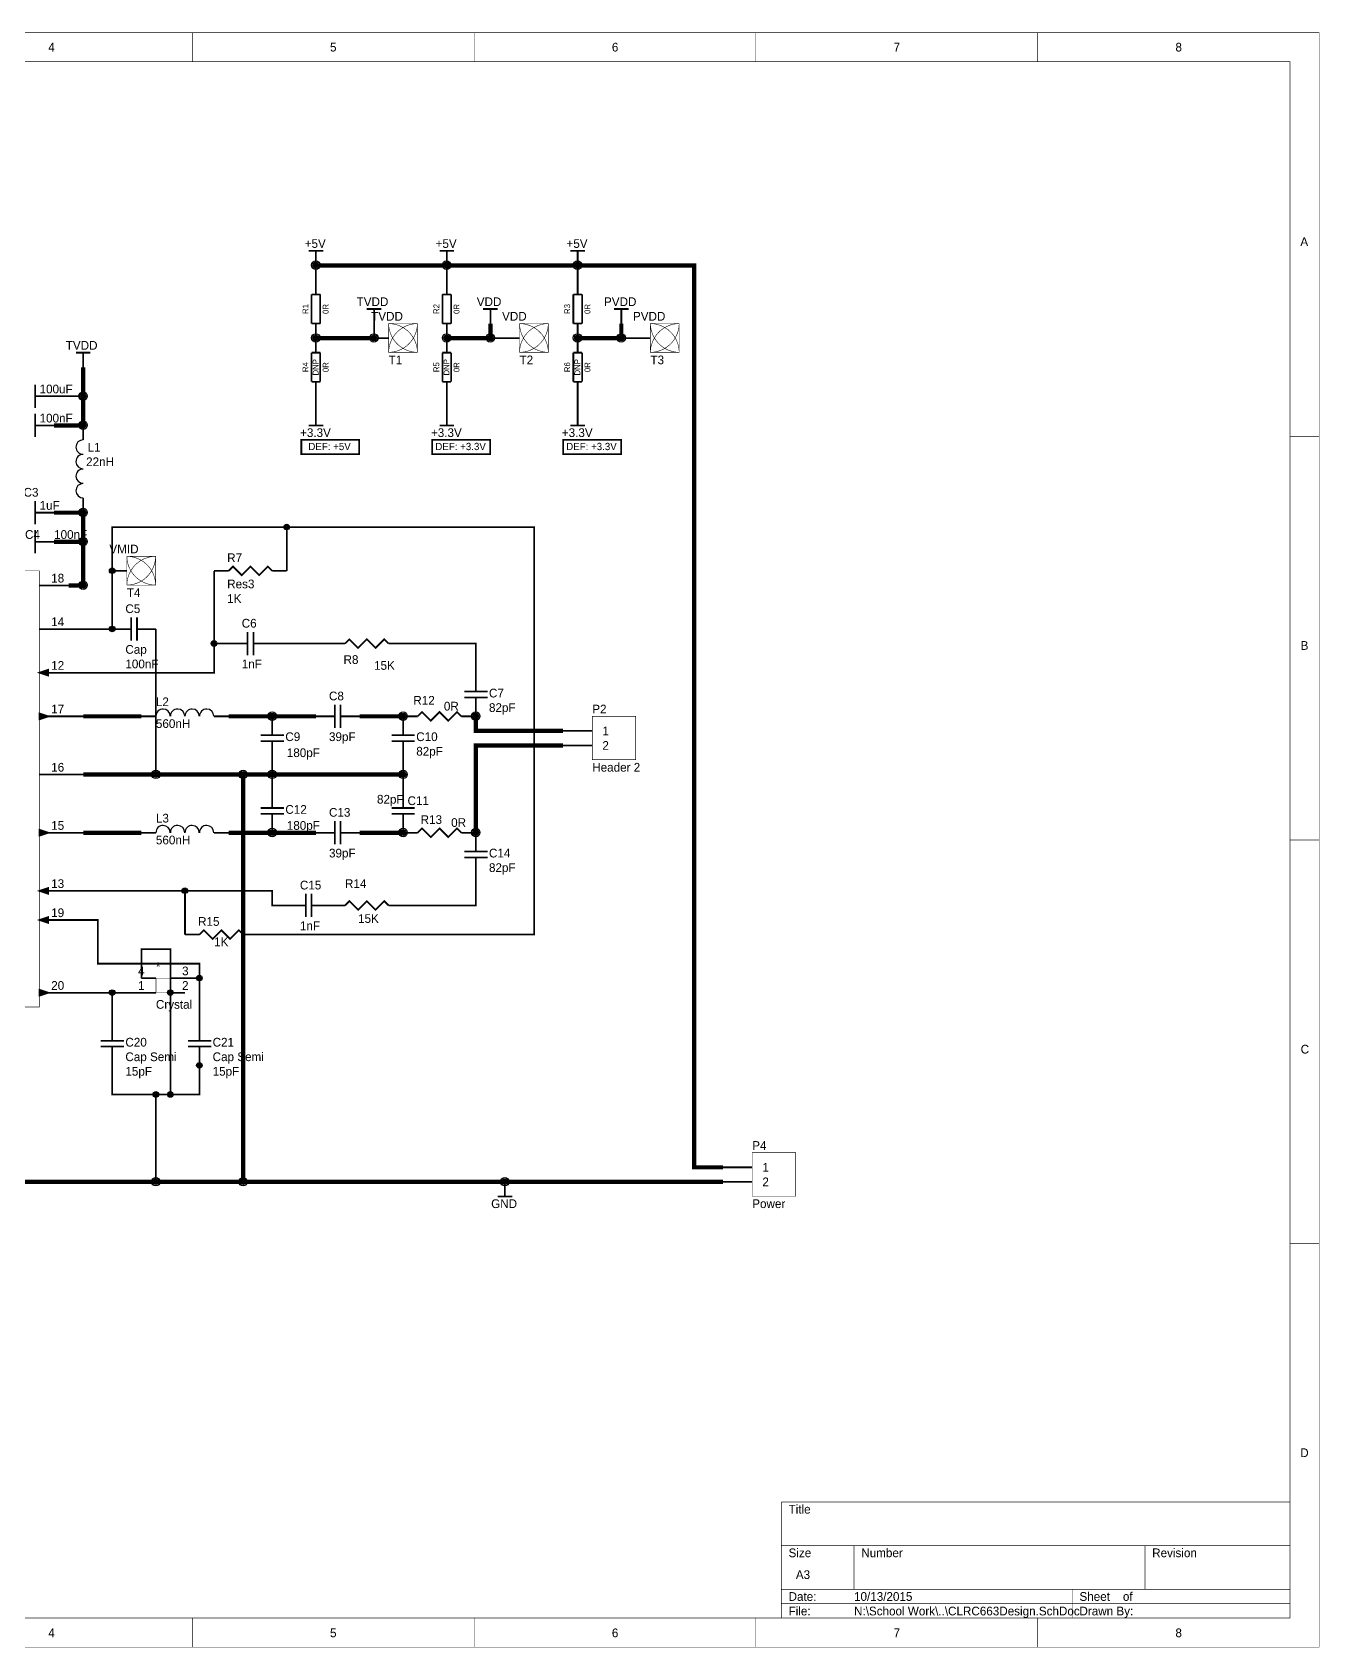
# Model space of a CAD drawing. Header units: millimetres. Extents: x 0 to 15.5, y 0 to 11.1.
# Drawn here: x 6.65 to 15.5, y 0 to 11.1 of the extents above; entities that cross this region are included whole.
import ezdxf

# ---------------------------------------------------------------- set-up
doc = ezdxf.new("R2010")
doc.units = ezdxf.units.MM
doc.header["$MEASUREMENT"] = 0
doc.layers.add('Sheet', color=255, linetype='Continuous')

msp = doc.modelspace()

# ---------------------------------------------------------------- linework, layer by layer
at = {"layer": 'Sheet'}
for points, const_width in [([(0, 11.1), (15.498, 11.1), (15.498, 0.002), (0, 0.002), (0, 11.1)], 0.0039), ([(7.75, 10.9), (7.75, 11.1)], 0.0039), ([(9.688, 10.9), (9.688, 11.1)], 0.0039), ([(11.625, 10.9), (11.625, 11.1)], 0.0039), ([(13.562, 10.9), (13.562, 11.1)], 0.0039), ([(0.2, 10.9), (15.298, 10.9), (15.298, 0.202), (0.2, 0.202), (0.2, 10.9)], 0.0039), ([(8.55, 9.6), (8.65, 9.6)], 0.0118), ([(8.6, 9.5), (8.6, 9.6)], 0.0118), ([(9.45, 9.6), (9.55, 9.6)], 0.0118), ([(9.5, 9.5), (9.5, 9.6)], 0.0118), ([(10.35, 9.6), (10.45, 9.6)], 0.0118), ([(10.4, 9.5), (10.4, 9.6)], 0.0118), ([(11.4, 3.3), (11.2, 3.3), (11.2, 9.5), (10.4, 9.5), (9.5, 9.5), (8.6, 9.5)], 0.0295), ([(8.6, 9.5), (8.6, 9.4)], 0.0118), ([(9.5, 9.5), (9.5, 9.4)], 0.0118), ([(10.4, 9.5), (10.4, 9.4)], 0.0118), ([(8.6, 9.3), (8.6, 9.4)], 0.0118), ([(9.5, 9.3), (9.5, 9.4)], 0.0118), ([(10.4, 9.3), (10.4, 9.4)], 0.0118), ([(8.57, 9.1), (8.57, 9.3)], 0.0118), ([(8.63, 9.3), (8.57, 9.3)], 0.0118), ([(8.63, 9.3), (8.63, 9.1)], 0.0118), ([(9.47, 9.1), (9.47, 9.3)], 0.0118), ([(9.53, 9.3), (9.47, 9.3)], 0.0118), ([(9.53, 9.3), (9.53, 9.1)], 0.0118), ([(10.37, 9.1), (10.37, 9.3)], 0.0118), ([(10.43, 9.3), (10.37, 9.3)], 0.0118), ([(10.43, 9.3), (10.43, 9.1)], 0.0118), ([(8.63, 9.1), (8.57, 9.1)], 0.0118), ([(8.6, 9.1), (8.6, 9)], 0.0118), ([(8.95, 9.2), (9.05, 9.2)], 0.0118), ([(9, 9.1), (9, 9.2)], 0.0118), ([(9, 9.1), (9, 9), (9.1, 9)], 0.0118), ([(9.53, 9.1), (9.47, 9.1)], 0.0118), ([(9.5, 9.1), (9.5, 9)], 0.0118), ([(9.75, 9.2), (9.85, 9.2)], 0.0118), ([(9.8, 9), (9.8, 9.1)], 0.0295), ([(9.8, 9.1), (9.8, 9.2)], 0.0118), ([(10.43, 9.1), (10.37, 9.1)], 0.0118), ([(10.4, 9.1), (10.4, 9)], 0.0118), ([(10.65, 9.2), (10.75, 9.2)], 0.0118), ([(10.7, 9), (10.7, 9.1)], 0.0295), ([(10.7, 9.1), (10.7, 9.2)], 0.0118), ([(8.6, 9), (9, 9)], 0.0295), ([(8.6, 8.9), (8.6, 9)], 0.0118), ([(9.1, 9), (9, 9)], 0.0118), ([(9.5, 9), (9.8, 9)], 0.0295), ([(9.5, 8.9), (9.5, 9)], 0.0118), ([(9.8, 9), (9.9, 9)], 0.0118), ([(10, 9), (9.9, 9)], 0.0118), ([(10.4, 9), (10.7, 9)], 0.0295), ([(10.4, 8.9), (10.4, 9)], 0.0118), ([(10.7, 9), (10.8, 9)], 0.0118), ([(10.9, 9), (10.8, 9)], 0.0118), ([(6.95, 8.9), (7.05, 8.9)], 0.0118), ([(7, 8.8), (7, 8.9)], 0.0118), ([(8.57, 8.7), (8.57, 8.9)], 0.0118), ([(8.63, 8.9), (8.57, 8.9)], 0.0118), ([(8.63, 8.9), (8.63, 8.7)], 0.0118), ([(9.47, 8.7), (9.47, 8.9)], 0.0118), ([(9.53, 8.9), (9.47, 8.9)], 0.0118), ([(9.53, 8.9), (9.53, 8.7)], 0.0118), ([(10.37, 8.7), (10.37, 8.9)], 0.0118), ([(10.43, 8.9), (10.37, 8.9)], 0.0118), ([(10.43, 8.9), (10.43, 8.7)], 0.0118), ([(7, 8.8), (7, 8.6), (7, 8.4), (6.8, 8.4)], 0.0295), ([(6.67, 8.68), (6.67, 8.52)], 0.0118), ([(8.63, 8.7), (8.57, 8.7)], 0.0118), ([(8.6, 8.7), (8.6, 8.6)], 0.0118), ([(9.53, 8.7), (9.47, 8.7)], 0.0118), ([(9.5, 8.7), (9.5, 8.6)], 0.0118), ([(10.43, 8.7), (10.37, 8.7)], 0.0118), ([(10.4, 8.7), (10.4, 8.6)], 0.0118), ([(6.7, 8.6), (6.67, 8.6)], 0.0118), ([(6.7, 8.6), (6.8, 8.6)], 0.0118), ([(6.8, 8.6), (7, 8.6)], 0.0118), ([(8.6, 8.5), (8.6, 8.6)], 0.0118), ([(9.5, 8.5), (9.5, 8.6)], 0.0118), ([(10.4, 8.5), (10.4, 8.6)], 0.0118), ([(6.67, 8.48), (6.67, 8.32)], 0.0118), ([(8.6, 8.5), (8.6, 8.4)], 0.0118), ([(9.5, 8.5), (9.5, 8.4)], 0.0118), ([(10.4, 8.5), (10.4, 8.4)], 0.0118), ([(6.7, 8.4), (6.67, 8.4)], 0.0118), ([(6.7, 8.4), (6.8, 8.4)], 0.0118), ([(7, 8.3), (7, 8.4)], 0.0118), ([(8.55, 8.4), (8.65, 8.4)], 0.0118), ([(9.45, 8.4), (9.55, 8.4)], 0.0118), ([(10.35, 8.4), (10.45, 8.4)], 0.0118), ([(8.5, 8.3), (8.898, 8.3), (8.898, 8.202), (8.5, 8.202), (8.5, 8.3)], 0.0118), ([(9.4, 8.3), (9.798, 8.3), (9.798, 8.202), (9.4, 8.202), (9.4, 8.3)], 0.0118), ([(10.3, 8.3), (10.698, 8.3), (10.698, 8.202), (10.3, 8.202), (10.3, 8.3)], 0.0118), ([(15.3, 8.325), (15.5, 8.325)], 0.0039), ([(6.67, 7.88), (6.67, 7.72)], 0.0118), ([(7, 7.9), (7, 7.8)], 0.0118), ([(6.7, 7.8), (6.67, 7.8)], 0.0118), ([(6.7, 7.8), (6.8, 7.8)], 0.0118), ([(7, 7.8), (6.8, 7.8)], 0.0295), ([(7, 7.6), (7, 7.8)], 0.0295), ([(5.4, 6.4), (4.9, 6.4), (4.9, 7), (4.9, 7.1), (4.9, 7.2), (4.9, 7.7), (4.3, 7.7), (2.3, 7.7), (2.3, 3.2), (3.6, 3.2), (4, 3.2), (4.6, 3.2), (5.1, 3.2), (7.5, 3.2), (8.1, 3.2), (9.9, 3.2), (11.4, 3.2)], 0.0295), ([(6.67, 7.68), (6.67, 7.52)], 0.0118), ([(7, 7), (7.2, 7), (7.2, 7.4), (7.2, 7.7), (8.4, 7.7), (8.4, 7.4)], 0.0118), ([(8.4, 7.7), (10.1, 7.7), (10.1, 4.9), (8.2, 4.9)], 0.0118), ([(6.7, 7.6), (6.67, 7.6)], 0.0118), ([(6.7, 7.6), (6.8, 7.6)], 0.0118), ([(6.8, 7.6), (7, 7.6), (7, 7.3), (6.9, 7.3)], 0.0295), ([(5.7, 7.4), (6.698, 7.4), (6.698, 4.402), (5.7, 4.402), (5.7, 7.4)], 0.0039), ([(7, 6.7), (7.9, 6.7), (7.9, 6.9), (7.9, 7.4)], 0.0118), ([(7.3, 7.4), (7.2, 7.4)], 0.0118), ([(8, 7.4), (7.9, 7.4)], 0.0118), ([(8.3, 7.4), (8.27, 7.43), (8.21, 7.37), (8.15, 7.43), (8.09, 7.37), (8.03, 7.43), (8, 7.4)], 0.0118), ([(8.3, 7.4), (8.4, 7.4)], 0.0118), ([(6.7, 7.3), (7, 7.3)], 0.0118), ([(6.7, 7), (7, 7)], 0.0118), ([(7.3, 7), (7.2, 7)], 0.0118), ([(7.3, 7), (7.33, 7)], 0.0118), ([(7.33, 6.92), (7.33, 7.08)], 0.0118), ([(7.37, 7.08), (7.37, 6.92)], 0.0118), ([(7.4, 7), (7.37, 7)], 0.0118), ([(7.4, 7), (7.5, 7)], 0.0118), ([(7.5, 6), (7.5, 7)], 0.0118), ([(8, 6.9), (7.9, 6.9)], 0.0118), ([(8.1, 6.9), (8, 6.9)], 0.0118), ([(8.1, 6.9), (8.13, 6.9)], 0.0118), ([(8.13, 6.82), (8.13, 6.98)], 0.0118), ([(8.17, 6.98), (8.17, 6.82)], 0.0118), ([(8.2, 6.9), (8.17, 6.9)], 0.0118), ([(8.2, 6.9), (8.3, 6.9)], 0.0118), ([(8.3, 6.9), (8.7, 6.9)], 0.0118), ([(8.8, 6.9), (8.7, 6.9)], 0.0118), ([(9.1, 6.9), (9.07, 6.93), (9.01, 6.87), (8.95, 6.93), (8.89, 6.87), (8.83, 6.93), (8.8, 6.9)], 0.0118), ([(9.1, 6.9), (9.2, 6.9)], 0.0118), ([(9.2, 6.9), (9.7, 6.9), (9.7, 6.7)], 0.0118), ([(6.7, 6.7), (7, 6.7)], 0.0118), ([(9.7, 6.6), (9.7, 6.7)], 0.0118), ([(9.62, 6.57), (9.78, 6.57)], 0.0118), ([(9.7, 6.6), (9.7, 6.57)], 0.0118), ([(8.73, 6.32), (8.73, 6.48)], 0.0118), ([(8.77, 6.48), (8.77, 6.32)], 0.0118), ([(9.78, 6.53), (9.62, 6.53)], 0.0118), ([(9.7, 6.5), (9.7, 6.53)], 0.0118), ([(9.7, 6.5), (9.7, 6.4)], 0.0118), ([(6.7, 6.4), (7, 6.4)], 0.0118), ([(7, 6.4), (7.4, 6.4)], 0.0295), ([(7.5, 6.4), (7.4, 6.4)], 0.0118), ([(7.9, 6.4), (8, 6.4)], 0.0118), ([(8, 6.4), (8.3, 6.4), (8.6, 6.4)], 0.0295), ([(8.3, 6.3), (8.3, 6.4)], 0.0118), ([(8.7, 6.4), (8.6, 6.4)], 0.0118), ([(8.7, 6.4), (8.73, 6.4)], 0.0118), ([(8.8, 6.4), (8.77, 6.4)], 0.0118), ([(8.8, 6.4), (8.9, 6.4)], 0.0118), ([(8.9, 6.4), (9.2, 6.4)], 0.0295), ([(9.2, 6.3), (9.2, 6.4)], 0.0118), ([(9.3, 6.4), (9.2, 6.4)], 0.0118), ([(9.6, 6.4), (9.57, 6.43), (9.51, 6.37), (9.45, 6.43), (9.39, 6.37), (9.33, 6.43), (9.3, 6.4)], 0.0118), ([(9.6, 6.4), (9.7, 6.4)], 0.0118), ([(9.7, 6.4), (9.7, 6.3), (10.3, 6.3)], 0.0295), ([(10.5, 6.4), (10.798, 6.4), (10.798, 6.102), (10.5, 6.102), (10.5, 6.4)], 0.0039), ([(8.22, 6.27), (8.38, 6.27)], 0.0118), ([(8.38, 6.23), (8.22, 6.23)], 0.0118), ([(8.3, 6.3), (8.3, 6.27)], 0.0118), ([(8.3, 6.2), (8.3, 6.23)], 0.0118), ([(9.12, 6.27), (9.28, 6.27)], 0.0118), ([(9.28, 6.23), (9.12, 6.23)], 0.0118), ([(9.2, 6.3), (9.2, 6.27)], 0.0118), ([(9.2, 6.2), (9.2, 6.23)], 0.0118), ([(10.5, 6.3), (10.3, 6.3)], 0.0118), ([(8.3, 6.2), (8.3, 6.1)], 0.0118), ([(9.2, 6.2), (9.2, 6.1)], 0.0118), ([(9.7, 5.6), (9.7, 6.2), (10.3, 6.2)], 0.0295), ([(10.5, 6.2), (10.3, 6.2)], 0.0118), ([(6.7, 6), (7, 6)], 0.0118), ([(7, 6), (7.5, 6), (8.1, 6), (8.3, 6), (9.2, 6)], 0.0295), ([(8.1, 3.2), (8.1, 6)], 0.0295), ([(8.3, 6.1), (8.3, 6)], 0.0118), ([(8.3, 5.9), (8.3, 6)], 0.0118), ([(9.2, 6.1), (9.2, 6)], 0.0118), ([(9.2, 6), (9.2, 5.9)], 0.0118), ([(8.3, 5.8), (8.3, 5.9)], 0.0118), ([(9.2, 5.8), (9.2, 5.9)], 0.0118), ([(8.22, 5.77), (8.38, 5.77)], 0.0118), ([(8.3, 5.8), (8.3, 5.77)], 0.0118), ([(9.12, 5.77), (9.28, 5.77)], 0.0118), ([(9.2, 5.8), (9.2, 5.77)], 0.0118), ([(8.38, 5.73), (8.22, 5.73)], 0.0118), ([(8.3, 5.7), (8.3, 5.73)], 0.0118), ([(8.3, 5.7), (8.3, 5.6)], 0.0118), ([(8.73, 5.52), (8.73, 5.68)], 0.0118), ([(8.77, 5.68), (8.77, 5.52)], 0.0118), ([(9.28, 5.73), (9.12, 5.73)], 0.0118), ([(9.2, 5.7), (9.2, 5.73)], 0.0118), ([(9.2, 5.7), (9.2, 5.6)], 0.0118), ([(6.7, 5.6), (7, 5.6)], 0.0118), ([(7, 5.6), (7.4, 5.6)], 0.0295), ([(7.5, 5.6), (7.4, 5.6)], 0.0118), ([(7.9, 5.6), (8, 5.6)], 0.0118), ([(8, 5.6), (8.3, 5.6)], 0.0295), ([(8.3, 5.6), (8.6, 5.6)], 0.0295), ([(8.7, 5.6), (8.6, 5.6)], 0.0118), ([(8.7, 5.6), (8.73, 5.6)], 0.0118), ([(8.8, 5.6), (8.77, 5.6)], 0.0118), ([(8.8, 5.6), (8.9, 5.6)], 0.0118), ([(8.9, 5.6), (9.2, 5.6)], 0.0295), ([(9.3, 5.6), (9.2, 5.6)], 0.0118), ([(9.6, 5.6), (9.57, 5.63), (9.51, 5.57), (9.45, 5.63), (9.39, 5.57), (9.33, 5.63), (9.3, 5.6)], 0.0118), ([(9.6, 5.6), (9.7, 5.6)], 0.0118), ([(9.7, 5.5), (9.7, 5.6)], 0.0118), ([(9.62, 5.47), (9.78, 5.47)], 0.0118), ([(9.7, 5.5), (9.7, 5.47)], 0.0118), ([(15.3, 5.55), (15.5, 5.55)], 0.0039), ([(9.78, 5.43), (9.62, 5.43)], 0.0118), ([(9.7, 5.4), (9.7, 5.43)], 0.0118), ([(9.7, 5.4), (9.7, 5.3)], 0.0118), ([(9.7, 5.3), (9.7, 5.1), (9.2, 5.1)], 0.0118), ([(6.7, 5.2), (7, 5.2)], 0.0118), ([(7, 5.2), (7.7, 5.2), (8.3, 5.2), (8.3, 5.1), (8.4, 5.1)], 0.0118), ([(7.7, 4.9), (7.7, 5.2)], 0.0118), ([(8.53, 5.02), (8.53, 5.18)], 0.0118), ([(8.57, 5.18), (8.57, 5.02)], 0.0118), ([(9.1, 5.1), (9.07, 5.13), (9.01, 5.07), (8.95, 5.13), (8.89, 5.07), (8.83, 5.13), (8.8, 5.1)], 0.0118), ([(6.7, 5), (7, 5)], 0.0118), ([(7, 5), (7.1, 5), (7.1, 4.7), (7.8, 4.7), (7.8, 4.6), (7.8, 4.3)], 0.0118), ([(8.5, 5.1), (8.4, 5.1)], 0.0118), ([(8.5, 5.1), (8.53, 5.1)], 0.0118), ([(8.6, 5.1), (8.57, 5.1)], 0.0118), ([(8.6, 5.1), (8.7, 5.1)], 0.0118), ([(8.8, 5.1), (8.7, 5.1)], 0.0118), ([(9.1, 5.1), (9.2, 5.1)], 0.0118), ([(7.8, 4.9), (7.7, 4.9)], 0.0118), ([(8.1, 4.9), (8.07, 4.93), (8.01, 4.87), (7.95, 4.93), (7.89, 4.87), (7.83, 4.93), (7.8, 4.9)], 0.0118), ([(8.1, 4.9), (8.2, 4.9)], 0.0118), ([(7.4, 4.6), (7.4, 4.8), (7.6, 4.8), (7.6, 4.5)], 0.0118), ([(7.5, 4.6), (7.4, 4.6)], 0.0118), ([(7.5, 4.6), (7.598, 4.6), (7.598, 4.502), (7.5, 4.502), (7.5, 4.6)], 0.0039), ([(7.6, 4.6), (7.7, 4.6)], 0.0118), ([(7.7, 4.6), (7.8, 4.6)], 0.0118), ([(6.7, 4.5), (7, 4.5)], 0.0118), ([(7, 4.5), (7.2, 4.5), (7.4, 4.5)], 0.0118), ([(7.2, 4.5), (7.2, 4.3)], 0.0118), ([(7.5, 4.5), (7.4, 4.5)], 0.0118), ([(7.6, 4.5), (7.7, 4.5)], 0.0118), ([(7.7, 4.5), (7.6, 4.5), (7.6, 4.3)], 0.0118), ([(7.2, 4.2), (7.2, 4.3)], 0.0118), ([(7.6, 3.8), (7.6, 4.3)], 0.0118), ([(7.8, 4.2), (7.8, 4.3)], 0.0118), ([(7.12, 4.17), (7.28, 4.17)], 0.0118), ([(7.28, 4.13), (7.12, 4.13)], 0.0118), ([(7.2, 4.2), (7.2, 4.17)], 0.0118), ([(7.2, 4.1), (7.2, 4.13)], 0.0118), ([(7.72, 4.17), (7.88, 4.17)], 0.0118), ([(7.88, 4.13), (7.72, 4.13)], 0.0118), ([(7.8, 4.2), (7.8, 4.17)], 0.0118), ([(7.8, 4.1), (7.8, 4.13)], 0.0118), ([(7.2, 4.1), (7.2, 4)], 0.0118), ([(7.2, 4), (7.2, 3.8), (7.5, 3.8), (7.6, 3.8), (7.8, 3.8), (7.8, 4), (7.8, 4.1)], 0.0118), ([(7.8, 4.1), (7.8, 4)], 0.0118), ([(7.5, 3.8), (7.5, 3.2)], 0.0118), ([(11.6, 3.4), (11.898, 3.4), (11.898, 3.102), (11.6, 3.102), (11.6, 3.4)], 0.0039), ([(11.6, 3.3), (11.4, 3.3)], 0.0118), ([(9.9, 3.2), (9.9, 3.1)], 0.0118), ([(11.6, 3.2), (11.4, 3.2)], 0.0118), ([(9.85, 3.1), (9.95, 3.1)], 0.0118), ([(15.3, 2.775), (15.5, 2.775)], 0.0039), ([(11.8, 1), (15.3, 1)], 0.0039), ([(11.8, 0.2), (11.8, 1)], 0.0039), ([(11.8, 0.7), (15.3, 0.7)], 0.0039), ([(12.3, 0.4), (12.3, 0.7)], 0.0039), ([(14.3, 0.4), (14.3, 0.7)], 0.0039), ([(11.8, 0.4), (15.3, 0.4)], 0.0039), ([(13.8, 0.2), (13.8, 0.4)], 0.0039), ([(11.8, 0.3), (15.3, 0.3)], 0.0039), ([(7.75, 0.2), (7.75, 0)], 0.0039), ([(9.688, 0.2), (9.688, 0)], 0.0039), ([(11.625, 0.2), (11.625, 0)], 0.0039), ([(13.562, 0.2), (13.562, 0)], 0.0039)]:
    msp.add_lwpolyline(points, dxfattribs=dict(at, const_width=const_width))
for points, const_width in [([(8.59, 9.5, 1), (8.61, 9.5, 1)], 0.02), ([(9.49, 9.5, 1), (9.51, 9.5, 1)], 0.02), ([(10.39, 9.5, 1), (10.41, 9.5, 1)], 0.02), ([(8.59, 9, 1), (8.61, 9, 1)], 0.02), ([(8.99, 9, 1), (9.01, 9, 1)], 0.02), ([(9.098, 9.1), (9.3, 9.1, 0.414214), (9.1, 8.9), (9.1, 9.102, 0.414214), (9.3, 8.902), (9.098, 8.902, 0.414214), (9.298, 9.102), (9.298, 8.9, 0.414214), (9.098, 9.1)], 0.0039), ([(9.49, 9, 1), (9.51, 9, 1)], 0.02), ([(9.79, 9, 1), (9.81, 9, 1)], 0.02), ([(9.998, 9.1), (10.2, 9.1, 0.414214), (10, 8.9), (10, 9.102, 0.414214), (10.2, 8.902), (9.998, 8.902, 0.414214), (10.198, 9.102), (10.198, 8.9, 0.414214), (9.998, 9.1)], 0.0039), ([(10.39, 9, 1), (10.41, 9, 1)], 0.02), ([(10.69, 9, 1), (10.71, 9, 1)], 0.02), ([(10.898, 9.1), (11.1, 9.1, 0.414214), (10.9, 8.9), (10.9, 9.102, 0.414214), (11.1, 8.902), (10.898, 8.902, 0.414214), (11.098, 9.102), (11.098, 8.9, 0.414214), (10.898, 9.1)], 0.0039), ([(6.99, 8.6, 1), (7.01, 8.6, 1)], 0.02), ([(6.99, 8.4, 1), (7.01, 8.4, 1)], 0.02), ([(6.99, 7.8, 1), (7.01, 7.8, 1)], 0.02), ([(8.39, 7.7, 1), (8.41, 7.7, 1)], 0.02), ([(6.99, 7.6, 1), (7.01, 7.6, 1)], 0.02), ([(7.298, 7.5), (7.5, 7.5, 0.414214), (7.3, 7.3), (7.3, 7.502, 0.414214), (7.5, 7.302), (7.298, 7.302, 0.414214), (7.498, 7.502), (7.498, 7.3, 0.414214), (7.298, 7.5)], 0.0039), ([(7.19, 7.4, 1), (7.21, 7.4, 1)], 0.02), ([(6.99, 7.3, 1), (7.01, 7.3, 1)], 0.02), ([(7.19, 7, 1), (7.21, 7, 1)], 0.02), ([(7.89, 6.9, 1), (7.91, 6.9, 1)], 0.02), ([(8.29, 6.4, 1), (8.31, 6.4, 1)], 0.02), ([(9.19, 6.4, 1), (9.21, 6.4, 1)], 0.02), ([(9.69, 6.4, 1), (9.71, 6.4, 1)], 0.02), ([(7.49, 6, 1), (7.51, 6, 1)], 0.02), ([(8.09, 6, 1), (8.11, 6, 1)], 0.02), ([(8.29, 6, 1), (8.31, 6, 1)], 0.02), ([(9.19, 6, 1), (9.21, 6, 1)], 0.02), ([(8.29, 5.6, 1), (8.31, 5.6, 1)], 0.02), ([(9.19, 5.6, 1), (9.21, 5.6, 1)], 0.02), ([(9.69, 5.6, 1), (9.71, 5.6, 1)], 0.02), ([(7.69, 5.2, 1), (7.71, 5.2, 1)], 0.02), ([(7.79, 4.6, 1), (7.81, 4.6, 1)], 0.02), ([(7.19, 4.5, 1), (7.21, 4.5, 1)], 0.02), ([(7.59, 4.5, 1), (7.61, 4.5, 1)], 0.02), ([(7.79, 4, 1), (7.81, 4, 1)], 0.02), ([(7.49, 3.8, 1), (7.51, 3.8, 1)], 0.02), ([(7.59, 3.8, 1), (7.61, 3.8, 1)], 0.02), ([(7.49, 3.2, 1), (7.51, 3.2, 1)], 0.02), ([(8.09, 3.2, 1), (8.11, 3.2, 1)], 0.02), ([(9.89, 3.2, 1), (9.91, 3.2, 1)], 0.02)]:
    msp.add_lwpolyline(points, format="xyb", close=True, dxfattribs=dict(at, const_width=const_width))
at = {"layer": 'Sheet', "const_width": 0.0118}
for points in [[(6.76, 6.68), (6.7, 6.7), (6.76, 6.72), (6.76, 6.68)], [(6.76, 6.72), (6.7, 6.7), (6.76, 6.68), (6.76, 6.72)], [(6.76, 6.4), (6.7, 6.38), (6.7, 6.42), (6.76, 6.4)], [(6.76, 6.4), (6.7, 6.42), (6.7, 6.38), (6.76, 6.4)], [(6.76, 5.6), (6.7, 5.58), (6.7, 5.62), (6.76, 5.6)], [(6.76, 5.6), (6.7, 5.62), (6.7, 5.58), (6.76, 5.6)], [(6.76, 5.18), (6.7, 5.2), (6.76, 5.22), (6.76, 5.18)], [(6.76, 5.22), (6.7, 5.2), (6.76, 5.18), (6.76, 5.22)], [(6.76, 4.98), (6.7, 5), (6.76, 5.02), (6.76, 4.98)], [(6.76, 5.02), (6.7, 5), (6.76, 4.98), (6.76, 5.02)], [(6.76, 4.5), (6.7, 4.48), (6.7, 4.52), (6.76, 4.5)], [(6.76, 4.5), (6.7, 4.52), (6.7, 4.48), (6.76, 4.5)]]:
    msp.add_lwpolyline(points, close=True, dxfattribs=at)
at = {"layer": 'Sheet'}
for centre, radius, start, end in [((6.999, 8.251), 0.0492, 89.0141, 180.9498), ((6.999, 8.251), 0.0492, 180.9498, 270.9543), ((6.999, 8.151), 0.0492, 89.0133, 181.0001), ((6.999, 8.151), 0.0492, 181.0001, 270.9535), ((6.999, 8.051), 0.0492, 89.0134, 180.9898), ((6.999, 8.051), 0.0492, 180.9898, 270.9536), ((6.999, 7.951), 0.0492, 89.0136, 180.9794), ((6.999, 7.951), 0.0492, 180.9794, 270.9538), ((7.549, 6.401), 0.0491, 89.0156, 180.9699), ((7.549, 6.401), 0.0491, 359.0623, 89.0156), ((7.649, 6.401), 0.0492, 89.0217, 180.9698), ((7.649, 6.401), 0.0492, 359.0622, 89.0217), ((7.749, 6.401), 0.0491, 89.0273, 180.9697), ((7.749, 6.401), 0.0491, 359.0621, 89.0273), ((7.849, 6.401), 0.0492, 89.0333, 180.9696), ((7.849, 6.401), 0.0492, 359.062, 89.0333), ((7.549, 5.601), 0.0491, 89.016, 180.9473), ((7.549, 5.601), 0.0491, 359.0842, 89.016), ((7.649, 5.601), 0.0492, 89.0221, 180.9472), ((7.649, 5.601), 0.0492, 359.0841, 89.0221), ((7.749, 5.601), 0.0491, 89.0277, 180.9471), ((7.749, 5.601), 0.0491, 359.084, 89.0277), ((7.849, 5.601), 0.0492, 89.0337, 180.947), ((7.849, 5.601), 0.0492, 359.0839, 89.0337)]:
    msp.add_arc(centre, radius, start, end, dxfattribs=at)
for centre, major_axis, ratio in [((8.599, 9.501), (0, 0.0292), 0.999959), ((8.599, 9.501), (0, 0.0292), 0.999959), ((8.599, 9.501), (0, 0.0292), 0.999959), ((8.599, 9.501), (0.0192, 0), 0.997323), ((8.599, 9.501), (0.0192, 0), 0.997323), ((8.599, 9.501), (0.0192, 0), 0.997323), ((9.499, 9.501), (0, 0.0292), 0.999959), ((9.499, 9.501), (0, 0.0292), 0.999959), ((9.499, 9.501), (0, 0.0292), 0.999959), ((9.499, 9.501), (0.0192, 0), 0.997323), ((9.499, 9.501), (0.0192, 0), 0.997323), ((9.499, 9.501), (0.0192, 0), 0.997323), ((10.399, 9.501), (0.0292, 0), 0.998261), ((10.399, 9.501), (0.0292, 0), 0.998261), ((10.399, 9.501), (0.0292, 0), 0.998261), ((10.399, 9.501), (0.0192, 0), 0.997323), ((10.399, 9.501), (0.0192, 0), 0.997323), ((10.399, 9.501), (0.0192, 0), 0.997323), ((8.599, 9.001), (0, 0.0292), 0.999959), ((8.599, 9.001), (0, 0.0292), 0.999959), ((8.599, 9.001), (0, 0.0292), 0.999959), ((8.599, 9.001), (0, 0.0292), 0.999959), ((8.599, 9.001), (0, 0.0292), 0.999959), ((8.599, 9.001), (0.0192, 0), 0.997323), ((8.599, 9.001), (0.0192, 0), 0.997323), ((8.599, 9.001), (0.0192, 0), 0.997323), ((8.999, 9.001), (0, 0.0292), 0.999959), ((8.999, 9.001), (0, 0.0292), 0.999959), ((8.999, 9.001), (0, 0.0292), 0.999959), ((8.999, 9.001), (0, 0.0292), 0.999959), ((8.999, 9.001), (0, 0.0191), 0.999969), ((8.999, 9.001), (0, 0.0191), 0.999969), ((8.999, 9.001), (0, 0.0191), 0.999969), ((9.499, 9.001), (0, 0.0292), 0.999959), ((9.499, 9.001), (0, 0.0292), 0.999959), ((9.499, 9.001), (0, 0.0292), 0.999959), ((9.499, 9.001), (0, 0.0292), 0.999959), ((9.499, 9.001), (0, 0.0292), 0.999959), ((9.499, 9.001), (0.0192, 0), 0.997323), ((9.499, 9.001), (0.0192, 0), 0.997323), ((9.499, 9.001), (0.0192, 0), 0.997323), ((9.799, 9.001), (0, 0.0292), 0.999959), ((9.799, 9.001), (0, 0.0292), 0.999959), ((9.799, 9.001), (0, 0.0292), 0.999959), ((9.799, 9.001), (0, 0.0191), 0.999969), ((9.799, 9.001), (0, 0.0191), 0.999969), ((9.799, 9.001), (0, 0.0191), 0.999969), ((10.399, 9.001), (0.0292, 0), 0.998261), ((10.399, 9.001), (0.0292, 0), 0.998261), ((10.399, 9.001), (0.0292, 0), 0.998261), ((10.399, 9.001), (0.0292, 0), 0.998261), ((10.399, 9.001), (0.0292, 0), 0.998261), ((10.399, 9.001), (0.0192, 0), 0.997323), ((10.399, 9.001), (0.0192, 0), 0.997323), ((10.399, 9.001), (0.0192, 0), 0.997323), ((10.699, 9.001), (0, 0.0292), 0.999959), ((10.699, 9.001), (0, 0.0292), 0.999959), ((10.699, 9.001), (0, 0.0292), 0.999959), ((10.699, 9.001), (0, 0.0191), 0.999969), ((10.699, 9.001), (0, 0.0191), 0.999969), ((10.699, 9.001), (0, 0.0191), 0.999969), ((6.999, 8.601), (0, 0.0292), 0.999962), ((6.999, 8.601), (0, 0.0292), 0.999962), ((6.999, 8.601), (0, 0.0191), 0.999969), ((6.999, 8.601), (0, 0.0191), 0.999969), ((6.999, 8.401), (0, 0.0292), 0.999959), ((6.999, 8.401), (0, 0.0292), 0.999959), ((6.999, 8.401), (0, 0.0292), 0.999959), ((6.999, 8.401), (0, 0.0191), 0.999969), ((6.999, 8.401), (0, 0.0191), 0.999969), ((6.999, 7.801), (0, 0.0292), 0.999962), ((6.999, 7.801), (0, 0.0292), 0.999962), ((6.999, 7.801), (0, 0.0292), 0.999962), ((6.999, 7.801), (0, 0.0292), 0.999962), ((6.999, 7.801), (0, 0.0191), 0.999969), ((6.999, 7.801), (0, 0.0191), 0.999969), ((6.999, 7.801), (0, 0.0191), 0.999969), ((8.399, 7.701), (0, 0.0192), 0.999958), ((8.399, 7.701), (0, 0.0192), 0.999958), ((8.399, 7.701), (0, 0.0192), 0.999958), ((8.399, 7.701), (0, 0.0192), 0.999958), ((6.999, 7.601), (0, 0.0292), 0.999959), ((6.999, 7.601), (0, 0.0292), 0.999959), ((6.999, 7.601), (0, 0.0191), 0.999969), ((6.999, 7.601), (0, 0.0191), 0.999969), ((6.999, 7.301), (0, 0.0292), 0.999959), ((6.999, 7.301), (0, 0.0292), 0.999959), ((6.999, 7.301), (0, 0.0292), 0.999959), ((7.199, 7.401), (0, 0.0191), 0.999948), ((7.199, 7.401), (0, 0.0191), 0.999948), ((7.199, 7.401), (0, 0.0191), 0.999948), ((7.199, 7.401), (0, 0.0191), 0.999948), ((7.199, 7.401), (0, 0.0191), 0.999948), ((6.999, 7.301), (0, 0.0191), 0.999969), ((6.999, 7.301), (0, 0.0191), 0.999969), ((7.199, 7.001), (0, 0.0192), 0.997229), ((7.199, 7.001), (0, 0.0192), 0.997229), ((7.199, 7.001), (0, 0.0192), 0.997229), ((7.199, 7.001), (0, 0.0192), 0.997229), ((7.199, 7.001), (0, 0.0192), 0.997229), ((7.899, 6.901), (0, 0.0191), 0.999948), ((7.899, 6.901), (0, 0.0191), 0.999948), ((7.899, 6.901), (0, 0.0191), 0.999948), ((7.899, 6.901), (0, 0.0191), 0.999948), ((8.299, 6.401), (0, 0.0292), 0.999966), ((8.299, 6.401), (0, 0.0292), 0.999966), ((8.299, 6.401), (0, 0.0292), 0.999966), ((8.299, 6.401), (0, 0.0191), 0.999969), ((8.299, 6.401), (0, 0.0191), 0.999969), ((9.199, 6.401), (0, 0.0292), 0.999966), ((9.199, 6.401), (0, 0.0292), 0.999966), ((9.199, 6.401), (0, 0.0292), 0.999966), ((9.199, 6.401), (0, 0.0292), 0.999966), ((9.199, 6.401), (0, 0.0292), 0.999966), ((9.199, 6.401), (0, 0.0191), 0.999969), ((9.199, 6.401), (0, 0.0191), 0.999969), ((9.199, 6.401), (0, 0.0191), 0.999969), ((9.699, 6.401), (0, 0.0292), 0.999966), ((9.699, 6.401), (0, 0.0292), 0.999966), ((9.699, 6.401), (0, 0.0292), 0.999966), ((9.699, 6.401), (0, 0.0292), 0.999966), ((9.699, 6.401), (0, 0.0292), 0.999966), ((9.699, 6.401), (0, 0.0191), 0.999948), ((9.699, 6.401), (0, 0.0191), 0.999948), ((9.699, 6.401), (0, 0.0191), 0.999948), ((7.499, 6.001), (0, 0.0292), 0.999959), ((7.499, 6.001), (0, 0.0292), 0.999959), ((7.499, 6.001), (0, 0.0192), 0.999979), ((7.499, 6.001), (0, 0.0192), 0.999979), ((8.099, 6.001), (0, 0.0292), 0.999959), ((8.099, 6.001), (0, 0.0292), 0.999959), ((8.099, 6.001), (0, 0.0192), 0.99725), ((8.099, 6.001), (0, 0.0192), 0.99725), ((8.299, 6.001), (0, 0.0292), 0.999959), ((8.299, 6.001), (0, 0.0292), 0.999959), ((8.299, 6.001), (0, 0.0292), 0.999959), ((8.299, 6.001), (0, 0.0192), 0.99725), ((8.299, 6.001), (0, 0.0192), 0.99725), ((8.299, 6.001), (0, 0.0192), 0.99725), ((9.199, 6.001), (0, 0.0292), 0.999959), ((9.199, 6.001), (0, 0.0292), 0.999959), ((9.199, 6.001), (0, 0.0292), 0.999959), ((9.199, 6.001), (0, 0.0192), 0.99725), ((9.199, 6.001), (0, 0.0192), 0.99725), ((9.199, 6.001), (0, 0.0192), 0.99725), ((8.299, 5.601), (0, 0.0292), 0.999959), ((8.299, 5.601), (0, 0.0292), 0.999959), ((8.299, 5.601), (0, 0.0292), 0.999959), ((8.299, 5.601), (0, 0.0292), 0.999959), ((8.299, 5.601), (0, 0.0191), 0.999969), ((8.299, 5.601), (0, 0.0191), 0.999969), ((8.299, 5.601), (0, 0.0191), 0.999969), ((9.199, 5.601), (0, 0.0292), 0.999959), ((9.199, 5.601), (0, 0.0292), 0.999959), ((9.199, 5.601), (0, 0.0292), 0.999959), ((9.199, 5.601), (0, 0.0292), 0.999959), ((9.199, 5.601), (0, 0.0292), 0.999959), ((9.199, 5.601), (0, 0.0191), 0.999969), ((9.199, 5.601), (0, 0.0191), 0.999969), ((9.199, 5.601), (0, 0.0191), 0.999969), ((9.699, 5.601), (0, 0.0292), 0.999959), ((9.699, 5.601), (0, 0.0292), 0.999959), ((9.699, 5.601), (0, 0.0292), 0.999959), ((9.699, 5.601), (0, 0.0292), 0.999959), ((9.699, 5.601), (0, 0.0292), 0.999959), ((9.699, 5.601), (0, 0.0191), 0.999948), ((9.699, 5.601), (0, 0.0191), 0.999948), ((9.699, 5.601), (0, 0.0191), 0.999948), ((7.699, 5.201), (0, 0.0191), 0.999969), ((7.699, 5.201), (0, 0.0191), 0.999969), ((7.699, 5.201), (0, 0.0191), 0.999969), ((7.699, 5.201), (0, 0.0191), 0.999969), ((7.799, 4.601), (0, 0.0192), 0.997229), ((7.799, 4.601), (0, 0.0192), 0.997229), ((7.799, 4.601), (0, 0.0192), 0.997229), ((7.799, 4.601), (0, 0.0192), 0.997229), ((7.199, 4.501), (0, 0.0191), 0.999948), ((7.199, 4.501), (0, 0.0191), 0.999948), ((7.199, 4.501), (0, 0.0191), 0.999948), ((7.199, 4.501), (0, 0.0191), 0.999948), ((7.599, 4.501), (0, 0.0191), 0.999969), ((7.599, 4.501), (0, 0.0191), 0.999969), ((7.599, 4.501), (0, 0.0191), 0.999969), ((7.599, 4.501), (0, 0.0191), 0.999969), ((7.799, 4.001), (0, 0.0191), 0.999937), ((7.799, 4.001), (0, 0.0191), 0.999937), ((7.799, 4.001), (0, 0.0191), 0.999937), ((7.799, 4.001), (0, 0.0191), 0.999937), ((7.799, 4.001), (0, 0.0191), 0.999937), ((7.499, 3.801), (0.0192, 0), 0.997312), ((7.499, 3.801), (0.0192, 0), 0.997312), ((7.499, 3.801), (0.0192, 0), 0.997312), ((7.499, 3.801), (0.0192, 0), 0.997312), ((7.599, 3.801), (0, 0.0191), 0.999958), ((7.599, 3.801), (0, 0.0191), 0.999958), ((7.599, 3.801), (0, 0.0191), 0.999958), ((7.599, 3.801), (0, 0.0191), 0.999958), ((7.499, 3.201), (0, 0.0292), 0.999959), ((7.499, 3.201), (0, 0.0292), 0.999959), ((8.099, 3.201), (0, 0.0292), 0.999959), ((8.099, 3.201), (0, 0.0292), 0.999959), ((9.899, 3.201), (0, 0.0292), 0.999959), ((9.899, 3.201), (0, 0.0292), 0.999959), ((7.499, 3.201), (0.0192, 0), 0.997312), ((7.499, 3.201), (0.0192, 0), 0.997312), ((8.099, 3.201), (0, 0.0191), 0.999958), ((8.099, 3.201), (0, 0.0191), 0.999958), ((9.899, 3.201), (0, 0.0191), 0.999958), ((9.899, 3.201), (0, 0.0191), 0.999958)]:
    msp.add_ellipse(centre, major_axis=major_axis, ratio=ratio, dxfattribs=at)
for points in [[(6.762, 6.723), (6.694, 6.7), (6.762, 6.677)], [(6.698, 6.377), (6.766, 6.4), (6.698, 6.423)], [(6.698, 5.577), (6.766, 5.6), (6.698, 5.623)], [(6.762, 5.223), (6.694, 5.2), (6.762, 5.177)], [(6.762, 5.023), (6.694, 5), (6.762, 4.977)], [(6.698, 4.477), (6.766, 4.5), (6.698, 4.523)]]:
    msp.add_solid(points, dxfattribs=at)

# ---------------------------------------------------------------- texts
for s, height, p in [('4', 0.06, (6.76, 10.97)), ('5', 0.06, (8.697, 10.97)), ('6', 0.06, (10.635, 10.97)), ('7', 0.06, (12.572, 10.97)), ('8', 0.06, (14.51, 10.97)), ('+5V', 0.06, (8.523, 9.62)), ('+5V', 0.06, (9.423, 9.62)), ('+5V', 0.06, (10.323, 9.62)), ('A', 0.06, (15.369, 9.633)), ('TVDD', 0.06, (8.88, 9.22)), ('VDD', 0.06, (9.706, 9.22)), ('PVDD', 0.06, (10.581, 9.22)), ('TVDD', 0.06, (8.98, 9.12)), ('VDD', 0.06, (9.88, 9.12)), ('PVDD', 0.06, (10.78, 9.12)), ('TVDD', 0.06, (6.88, 8.92)), ('T1', 0.06, (9.1, 8.82)), ('T2', 0.06, (10, 8.82)), ('T3', 0.06, (10.9, 8.82)), ('100uF', 0.06, (6.7, 8.62)), ('100nF', 0.06, (6.7, 8.42)), ('+3.3V', 0.06, (8.491, 8.32)), ('+3.3V', 0.06, (9.391, 8.32)), ('+3.3V', 0.06, (10.291, 8.32)), ('L1', 0.06, (7.03, 8.22)), ('DEF: +5V', 0.05, (8.548, 8.23)), ('DEF: +3.3V', 0.05, (9.421, 8.23)), ('DEF: +3.3V', 0.05, (10.321, 8.23)), ('22nH', 0.06, (7.02, 8.12)), ('C3', 0.06, (6.59, 7.91)), ('1uF', 0.06, (6.7, 7.82)), ('C4', 0.06, (6.6, 7.62)), ('100nF', 0.06, (6.8, 7.62)), ('VMID', 0.06, (7.18, 7.52)), ('R7', 0.06, (7.99, 7.46)), ('18', 0.06, (6.78, 7.32)), ('Res3', 0.06, (7.99, 7.28)), ('T4', 0.06, (7.3, 7.22)), ('1K', 0.06, (7.99, 7.18)), ('C5', 0.06, (7.29, 7.11)), ('14', 0.06, (6.78, 7.02)), ('C6', 0.06, (8.09, 7.01)), ('Cap', 0.06, (7.29, 6.83)), ('B', 0.06, (15.371, 6.857)), ('12', 0.06, (6.78, 6.72)), ('100nF', 0.06, (7.29, 6.73)), ('1nF', 0.06, (8.09, 6.73)), ('R8', 0.06, (8.79, 6.76)), ('15K', 0.06, (9, 6.72)), ('C8', 0.06, (8.69, 6.51)), ('C7', 0.06, (9.79, 6.53)), ('17', 0.06, (6.78, 6.42)), ('L2', 0.06, (7.5, 6.47)), ('R12', 0.06, (9.27, 6.48)), ('0R', 0.06, (9.48, 6.44)), ('82pF', 0.06, (9.79, 6.43)), ('P2', 0.06, (10.5, 6.42)), ('560nH', 0.06, (7.5, 6.32)), ('1', 0.06, (10.57, 6.27)), ('C9', 0.06, (8.39, 6.23)), ('39pF', 0.06, (8.69, 6.23)), ('C10', 0.06, (9.29, 6.23)), ('2', 0.06, (10.57, 6.17)), ('180pF', 0.06, (8.4, 6.12)), ('82pF', 0.06, (9.29, 6.13)), ('16', 0.06, (6.78, 6.02)), ('Header 2', 0.06, (10.5, 6.02)), ('C12', 0.06, (8.39, 5.73)), ('82pF', 0.06, (9.02, 5.8)), ('C11', 0.06, (9.23, 5.79)), ('15', 0.06, (6.78, 5.62)), ('L3', 0.06, (7.5, 5.67)), ('180pF', 0.06, (8.4, 5.62)), ('C13', 0.06, (8.69, 5.71)), ('R13', 0.06, (9.32, 5.66)), ('0R', 0.06, (9.53, 5.64)), ('560nH', 0.06, (7.5, 5.52)), ('39pF', 0.06, (8.69, 5.43)), ('C14', 0.06, (9.79, 5.43)), ('82pF', 0.06, (9.79, 5.33)), ('13', 0.06, (6.78, 5.22)), ('C15', 0.06, (8.49, 5.21)), ('R14', 0.06, (8.8, 5.22)), ('19', 0.06, (6.78, 5.02)), ('R15', 0.06, (7.79, 4.96)), ('15K', 0.06, (8.89, 4.98)), ('1nF', 0.06, (8.49, 4.93)), ('1K', 0.06, (7.9, 4.82)), ('4', 0.06, (7.377, 4.62)), ('*', 0.06, (7.5, 4.65)), ('3', 0.06, (7.68, 4.62)), ('20', 0.06, (6.78, 4.52)), ('1', 0.06, (7.377, 4.52)), ('2', 0.06, (7.68, 4.52)), ('Crystal', 0.06, (7.5, 4.39)), ('C20', 0.06, (7.29, 4.13)), ('C21', 0.06, (7.89, 4.13)), ('C', 0.06, (15.371, 4.082)), ('Cap Semi', 0.06, (7.29, 4.03)), ('Cap Semi', 0.06, (7.89, 4.03)), ('15pF', 0.06, (7.29, 3.93)), ('15pF', 0.06, (7.89, 3.93)), ('P4', 0.06, (11.6, 3.42)), ('2', 0.06, (11.67, 3.17)), ('1', 0.06, (11.67, 3.27)), ('GND', 0.06, (9.805, 3.02)), ('Power', 0.06, (11.6, 3.02)), ('D', 0.06, (15.368, 1.308)), ('Title', 0.06, (11.85, 0.92)), ('Size', 0.06, (11.85, 0.62)), ('Number', 0.06, (12.35, 0.62)), ('Revision', 0.06, (14.35, 0.62)), ('A3', 0.06, (11.9, 0.47)), ('Date:', 0.06, (11.85, 0.32)), ('10/13/2015', 0.06, (12.3, 0.32)), ('Sheet    of', 0.06, (13.85, 0.32)), ('File:', 0.06, (11.85, 0.22)), ('N:\\School Work\\..\\CLRC663Design.SchDoc', 0.06, (12.3, 0.22)), ('Drawn By:', 0.06, (13.85, 0.22)), ('4', 0.06, (6.76, 0.07)), ('5', 0.06, (8.697, 0.07)), ('6', 0.06, (10.635, 0.07)), ('7', 0.06, (12.572, 0.07)), ('8', 0.06, (14.51, 0.07))]:
    msp.add_text(s, height=height, dxfattribs=at).set_placement(p)
for s, p in [('R1', (8.548, 9.166)), ('0R', (8.687, 9.166)), ('R2', (9.448, 9.166)), ('0R', (9.587, 9.166)), ('R3', (10.348, 9.166)), ('0R', (10.487, 9.166)), ('R4', (8.548, 8.766)), ('DNP', (8.618, 8.743)), ('0R', (8.687, 8.766)), ('R5', (9.448, 8.766)), ('DNP', (9.518, 8.743)), ('0R', (9.587, 8.766)), ('R6', (10.348, 8.766)), ('DNP', (10.418, 8.743)), ('0R', (10.487, 8.766))]:
    msp.add_text(s, height=0.04, rotation=90, dxfattribs=at).set_placement(p)

doc.saveas('drawing.dxf')
